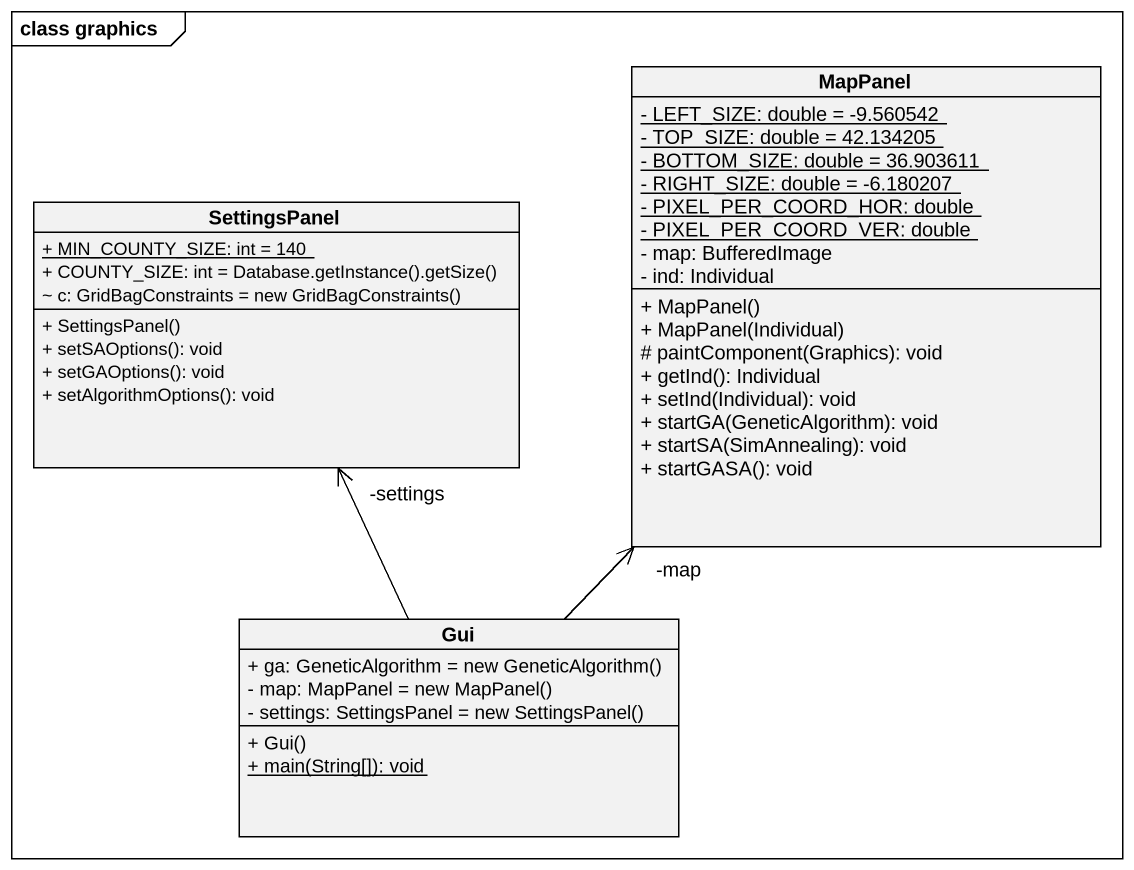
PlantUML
@startuml
mainframe class graphics
hide circle
hide empty members
skinparam classAttributeIconSize 0
class MapPanel {
  {static} - LEFT_SIZE: double = -9.560542
  {static} - TOP_SIZE: double = 42.134205
  {static} - BOTTOM_SIZE: double = 36.903611
  {static} - RIGHT_SIZE: double = -6.180207
  {static} - PIXEL_PER_COORD_HOR: double
  {static} - PIXEL_PER_COORD_VER: double
  - map: BufferedImage
  - ind: Individual
  + MapPanel()
  + MapPanel(Individual)
  # paintComponent(Graphics): void
  + getInd(): Individual
  + setInd(Individual): void
  + startGA(GeneticAlgorithm): void
  + startSA(SimAnnealing): void
  + startGASA(): void
}
class SettingsPanel {
  {static} + MIN_COUNTY_SIZE: int = 140
  {field} + COUNTY_SIZE: int = Database.getInstance().getSize()
  {field} ~ c: GridBagConstraints = new GridBagConstraints()
  + SettingsPanel()
  + setSAOptions(): void
  + setGAOptions(): void
  + setAlgorithmOptions(): void
}
class Gui {
  {field} + ga: GeneticAlgorithm = new GeneticAlgorithm()
  {field} - map: MapPanel = new MapPanel()
  {field} - settings: SettingsPanel = new SettingsPanel()
  + Gui()
  {static} + main(String[]): void
}
Gui -up-> "-map" MapPanel
Gui -up-> "-settings" SettingsPanel
@enduml
